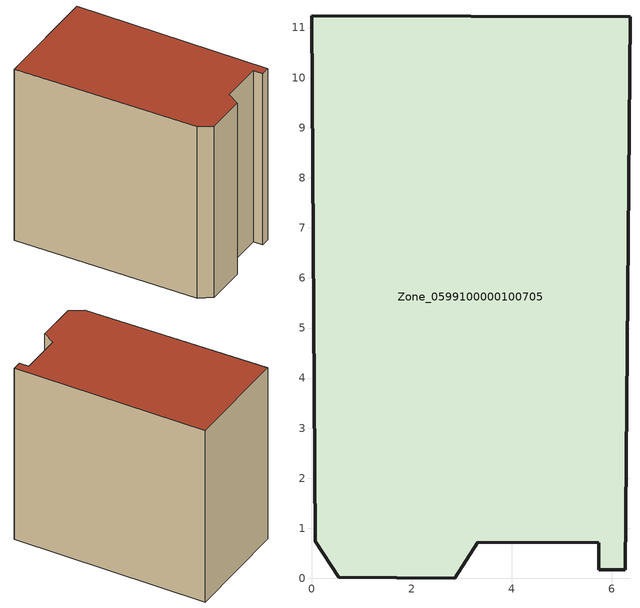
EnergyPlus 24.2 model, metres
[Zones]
Zone_0599100000100705
 floor ground (C_G): 6.36,11.22 6.27,0.17 5.74,0.17 5.74,0.71 3.32,0.72 2.86,0 0.54,0.02 0.07,0.74 0,11.24 z0
 wall outside (C_F): 0.07,0.74 0.54,0.02 2.86,0 3.32,0.72 5.74,0.71 5.74,0.17 6.27,0.17 6.36,11.22 0,11.24 0.07,0.74 z0:10.45
 roof outside (C_R): 6.36,11.22 0,11.24 0.07,0.74 0.54,0.02 2.86,0 3.32,0.72 5.74,0.71 5.74,0.17 6.27,0.17 z10.45
[BUILDING]
Pand.0599100000100705: North Axis=0; Terrain=City; Loads Convergence Tolerance Value=0.04; Temperature Convergence Tolerance Value=0.4; Solar Distribution=FullExterior; Maximum Number of Warmup Days=25; Minimum Number of Warmup Days=1
[Site:Location]
Rotterdam.The.Hague.AP_ZH_NLD Design_Conditions: Latitude=51.96; Longitude=4.45; Time Zone=1; Elevation=-4.5
[SITE:GROUNDTEMPERATURE:BUILDINGSURFACE]
18, 18, 18, 18, 18, 18, 18, 18, 18, 18, 18, 18
[MATERIAL] Thermal Absorptance=0.9; Solar Absorptance=0.7; Visible Absorptance=0.7
Name | Roughness | Thickness | Conductivity | Density | Specific Heat
G.TI.1946 | MediumSmooth | 0.15 | 1 | 540 | 1210
F.TI.1946 | Rough | 0.3 | 0.857143 | 1920 | 840
R.TI.1946 | MediumRough | 0.2 | 0.1 | 1500 | 1000
[CONSTRUCTION]
C_G: G.TI.1946
C_F: F.TI.1946
C_R: R.TI.1946
[ZONE]
Zone_0599100000100705: Type=1; Multiplier=1; Ceiling Height=Autocalculate; Volume=Autocalculate; Floor Area=autocalculate; Part of Total Floor Area=Yes
[ZONEINFILTRATION:DESIGNFLOWRATE]
Infil_Zone_0599100000100705: Zone or ZoneList or Space or SpaceList=Zone_0599100000100705; Schedule=AlwaysOn; Design Flow Rate Calculation Method=Flow/Area; Flow Rate per Floor Area=0.003; Constant Term Coefficient=1; Temperature Term Coefficient=0; Velocity Term Coefficient=0; Velocity Squared Term Coefficient=0
[HVACTEMPLATE:ZONE:IDEALLOADSAIRSYSTEM]
Zone_0599100000100705: Maximum Heating Supply Air Temperature=50; Minimum Cooling Supply Air Temperature=13; Maximum Heating Supply Air Humidity Ratio=0.0156; Minimum Cooling Supply Air Humidity Ratio=0.0077; Heating Limit=NoLimit; Cooling Limit=NoLimit; Dehumidification Control Type=ConstantSensibleHeatRatio; Cooling Sensible Heat Ratio=0.7; Dehumidification Setpoint=60; Humidification Control Type=None; Humidification Setpoint=30; Outdoor Air Method=None; Outdoor Air Flow Rate per Person=0.00944; Outdoor Air Flow Rate per Zone Floor Area=0; Outdoor Air Flow Rate per Zone=0; Demand Controlled Ventilation Type=None; Outdoor Air Economizer Type=NoEconomizer; Heat Recovery Type=None; Sensible Heat Recovery Effectiveness=0.7; Latent Heat Recovery Effectiveness=0.65
[ZONECONTROL:THERMOSTAT]
ThermostatControl_Zone_0599100000100705: Zone or ZoneList=Zone_0599100000100705; Control Type Schedule=DualSetpointControlType; Control 1=Thermostat_Zone_0599100000100705; Temperature Difference Between Cutout And Setpoint=0
[THERMOSTATSETPOINT:DUALSETPOINT]
Thermostat_Zone_0599100000100705: Heating Setpoint Temperature Schedule=HeatingSetpoint_Zone_0599100000100705; Cooling Setpoint Temperature Schedule=CoolingSetpoint_Zone_0599100000100705
[SCHEDULE:COMPACT]
HeatingSetpoint_Zone_0599100000100705: Through: 12/31, For: AllDays, Until: 24:00, 21
CoolingSetpoint_Zone_0599100000100705: Through: 12/31, For: AllDays, Until: 24:00, 24
DualSetpointControlType: Through: 12/31, For: AllDays, Until: 24:00, 4
AlwaysOn: Through: 12/31, For: AllDays, Until: 24:00, 1
